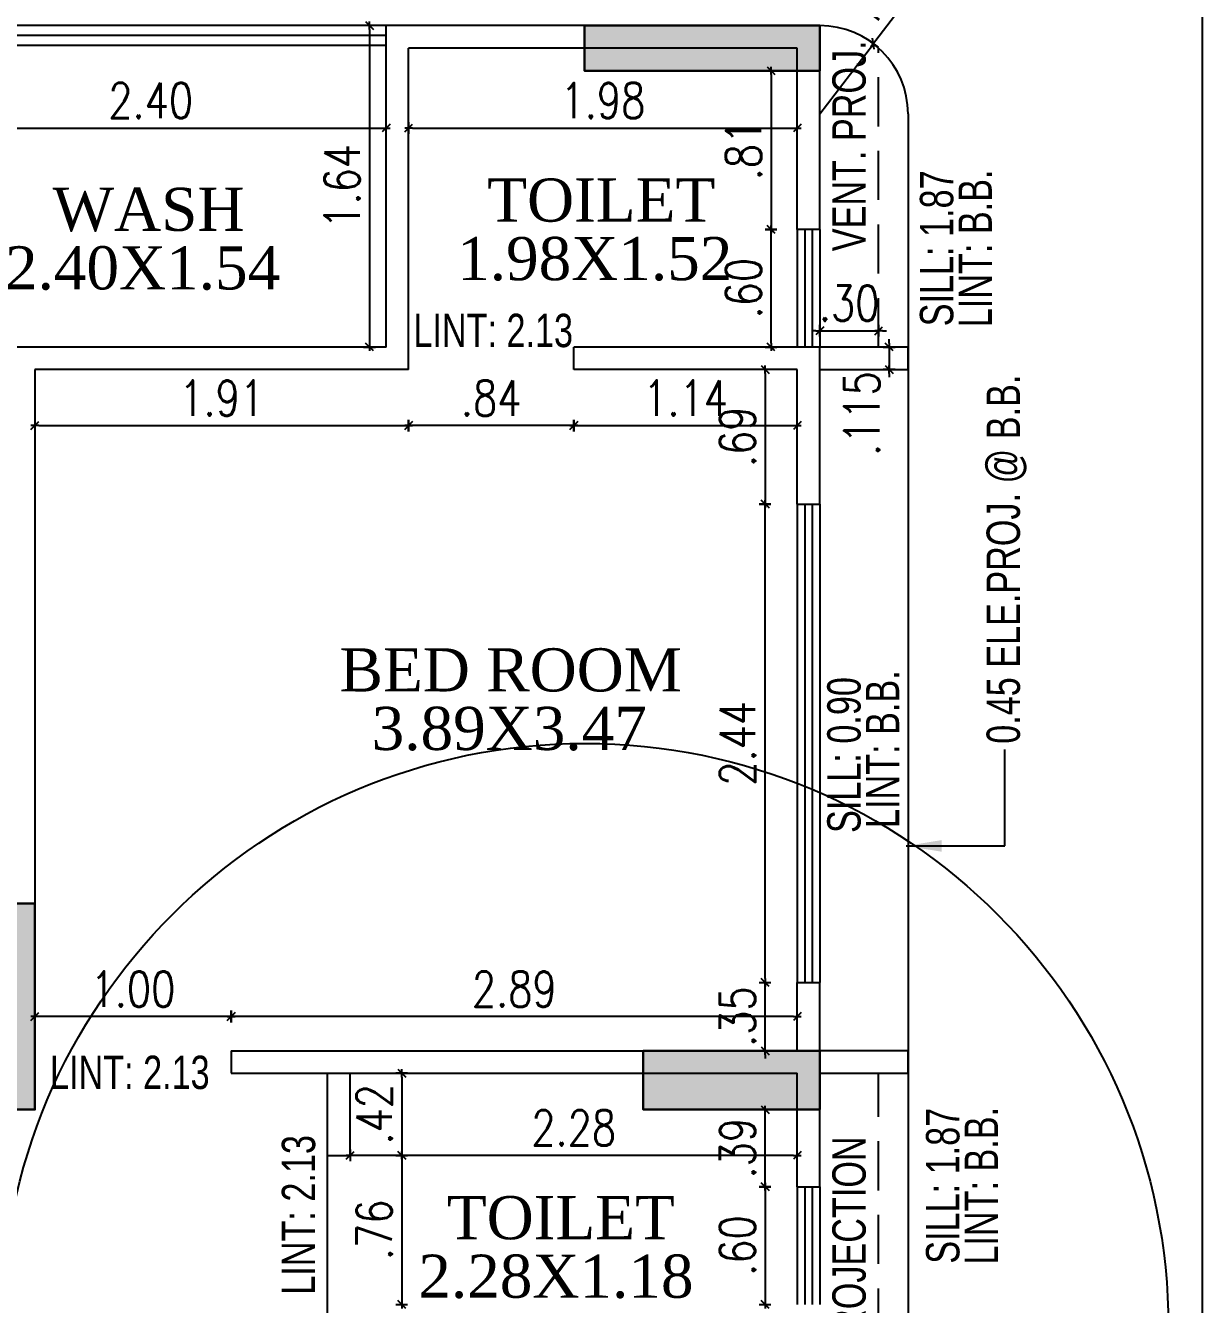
# Model space of a CAD drawing. Header units: inches. Extents: x 14235 to 14499, y 0 to 2549.
# Drawn here: x 14312.95 to 14318.95, y 2358.33 to 2364.85 of the extents above; entities that cross this region are included whole.
import ezdxf
from ezdxf.enums import TextEntityAlignment as Align

# ---------------------------------------------------------------- set-up
doc = ezdxf.new("R2010")
doc.units = ezdxf.units.IN
doc.header["$LTSCALE"] = 0.25
doc.header["$MEASUREMENT"] = 0
doc.header["$PDMODE"] = 35
doc.linetypes.add('DASHEDX2', pattern=[1.5, 1, -0.5])
for name, color, linetype in [('edges', 1, 'Continuous'), ('proj-internal', 1, 'DASHEDX2'), ('steel', 251, 'Continuous'), ('text-large', 7, 'Continuous'), ('wall', 7, 'Continuous'), ('windows', 106, 'Continuous'), ('WORK TEX', 6, 'Continuous'), ('WORKING DIM', 7, 'Continuous')]:
    doc.layers.add(name, color=color, linetype=linetype)
doc.layers.add('P-COL', color=7, linetype='Continuous', lineweight=30)
doc.layers.add('P-COLHAT', color=8, linetype='Continuous', lineweight=25)
doc.styles.add('ARIAL', font='TIMES_0.TTF')
doc.styles.add('ARL', font='swisscl_0.ttf')
doc.styles.add('romans', font='romans.shx', dxfattribs={"width": 0.8})
doc.dimstyles.new('121', dxfattribs={"dimscale": 0.1, "dimtxt": 1.8, "dimasz": 0.2, "dimexe": 0.03125, "dimexo": 0.25, "dimgap": 0.5, "dimtad": 1, "dimzin": 4, "dimdsep": 46, "dimtxsty": 'romans', "dimblk1": 'MINITICK', "dimblk2": 'MINITICK', "dimsah": 1, "dimcen": 1, "dimse1": 1, "dimse2": 1, "dimclrd": 252, "dimclre": 256, "dimclrt": 7, "dimadec": 3, "dimazin": 0, "dimtfac": 0.8, "dimtix": 1, "dimtmove": 2, "dimatfit": 3, "dimfxl": 0, "dimtolj": 1, "dimtzin": 3, "dimarcsym": 0})
doc.dimstyles.new('DFSGSG', dxfattribs={"dimtxt": 0.17, "dimasz": 0.18, "dimexe": 0.18, "dimexo": 0.0625, "dimgap": 0.09, "dimtad": 1, "dimzin": 0, "dimdsep": 46, "dimtxsty": 'ARIAL', "dimcen": 0.09, "dimse1": 1, "dimse2": 1, "dimaunit": 1, "dimadec": 0, "dimazin": 0, "dimtfac": 1, "dimtix": 1, "dimtofl": 0, "dimtmove": 0, "dimatfit": 3, "dimfxl": 0, "dimtolj": 1, "dimtzin": 0, "dimarcsym": 0})

# ---------------------------------------------------------------- blocks, each defined once
blk = doc.blocks.new('B')
at = {"layer": 'P-COLHAT', "lineweight": 30}
for points in [[(20.3369, -13.2006), (20.3369, -13.4306), (21.5369, -13.4306), (21.5369, -13.2006)], [(17.5354, -17.6765), (17.2354, -17.6765), (17.2354, -18.7265), (17.5354, -18.7265)], [(21.5369, -18.7265), (21.5369, -18.4265), (20.6369, -18.4265), (20.6369, -18.7265)]]:
    blk.add_hatch(color=256, dxfattribs=at).paths.add_polyline_path(points)
at = {"layer": 'P-COL'}
for points in [[(20.3369, -13.2006), (20.3369, -13.4306), (21.5369, -13.4306), (21.5369, -13.2006)], [(17.5354, -17.6765), (17.2354, -17.6765), (17.2354, -18.7265), (17.5354, -18.7265)], [(21.5369, -18.7265), (21.5369, -18.4265), (20.6369, -18.4265), (20.6369, -18.7265)]]:
    blk.add_lwpolyline(points, close=True, dxfattribs=at)
blk = doc.blocks.new('MINITICK')
at = {"color": 7}
for p, q in [((1, 1), (-1, -1)), ((-1, 0), (1, 0)), ((0, -1.5), (0, 1.5))]:
    blk.add_line(p, q, dxfattribs=at)
blk = doc.blocks.new('*D312')
at = {"layer": 'Defpoints', "color": 0, "transparency": 16777216}
for p in [(14312.3892, 2364.6622), (14314.7901, 2364.6622), (14314.7901, 2364.3295)]:
    blk.add_point(p, dxfattribs=at)
at = {"layer": 'WORKING DIM', "color": 252, "lineweight": -2, "transparency": 16777216}
blk.add_line((14312.4092, 2364.3295), (14314.7701, 2364.3295), dxfattribs=at)
at = {"layer": 'WORKING DIM', "color": 252, "lineweight": -2, "transparency": 16777216, "xscale": 0.02, "yscale": 0.02, "zscale": 0.02, "rotation": 180}
blk.add_blockref('MINITICK', (14312.3892, 2364.3295), dxfattribs=at)
at = {"layer": 'WORKING DIM', "color": 252, "lineweight": -2, "transparency": 16777216, "xscale": 0.02, "yscale": 0.02, "zscale": 0.02}
blk.add_blockref('MINITICK', (14314.7901, 2364.3295), dxfattribs=at)
at = {"layer": 'WORKING DIM', "color": 7, "transparency": 16777216, "insert": (14313.5896, 2364.4695), "char_height": 0.18, "attachment_point": 5, "style": 'romans'}
blk.add_mtext('\\A1;2.40', dxfattribs=at)
blk = doc.blocks.new('*D313')
at = {"layer": 'Defpoints', "color": 0, "transparency": 16777216}
for p in [(14314.4958, 2364.8518), (14314.4958, 2363.2131), (14314.7051, 2363.2131)]:
    blk.add_point(p, dxfattribs=at)
at = {"layer": 'WORKING DIM', "color": 252, "lineweight": -2, "transparency": 16777216}
blk.add_line((14314.7051, 2364.8318), (14314.7051, 2363.2331), dxfattribs=at)
at = {"layer": 'WORKING DIM', "color": 252, "lineweight": -2, "transparency": 16777216, "xscale": 0.02, "yscale": 0.02, "zscale": 0.02}
for p, rotation in [((14314.7051, 2364.8518), 90), ((14314.7051, 2363.2131), 270)]:
    blk.add_blockref('MINITICK', p, dxfattribs=dict(at, rotation=rotation))
at = {"layer": 'WORKING DIM', "color": 7, "transparency": 16777216, "insert": (14314.5651, 2364.0324), "char_height": 0.18, "attachment_point": 5, "rotation": 90, "style": 'romans'}
blk.add_mtext('\\A1;1.64', dxfattribs=at)
blk = doc.blocks.new('*D321')
at = {"layer": 'Defpoints', "color": 0, "transparency": 16777216}
for p in [(14312.9989, 2359.8004), (14312.9989, 2359.6259), (14313.9998, 2359.6259)]:
    blk.add_point(p, dxfattribs=at)
at = {"layer": 'WORKING DIM', "color": 252, "lineweight": -2, "transparency": 16777216}
blk.add_line((14313.9798, 2359.8004), (14313.0189, 2359.8004), dxfattribs=at)
at = {"layer": 'WORKING DIM', "color": 252, "lineweight": -2, "transparency": 16777216, "xscale": 0.02, "yscale": 0.02, "zscale": 0.02, "rotation": 180}
blk.add_blockref('MINITICK', (14312.9989, 2359.8004), dxfattribs=at)
at = {"layer": 'WORKING DIM', "color": 252, "lineweight": -2, "transparency": 16777216, "xscale": 0.02, "yscale": 0.02, "zscale": 0.02}
blk.add_blockref('MINITICK', (14313.9998, 2359.8004), dxfattribs=at)
at = {"layer": 'WORKING DIM', "color": 7, "transparency": 16777216, "insert": (14313.4993, 2359.9404), "char_height": 0.18, "attachment_point": 5, "style": 'romans'}
blk.add_mtext('\\A1;1.00', dxfattribs=at)
blk = doc.blocks.new('*D322')
at = {"layer": 'Defpoints', "color": 0, "transparency": 16777216}
for p in [(14313.9998, 2359.8004), (14316.8861, 2359.6871), (14313.9998, 2359.6259)]:
    blk.add_point(p, dxfattribs=at)
at = {"layer": 'WORKING DIM', "color": 252, "lineweight": -2, "transparency": 16777216}
blk.add_line((14316.8661, 2359.8004), (14314.0198, 2359.8004), dxfattribs=at)
at = {"layer": 'WORKING DIM', "color": 252, "lineweight": -2, "transparency": 16777216, "xscale": 0.02, "yscale": 0.02, "zscale": 0.02, "rotation": 180}
blk.add_blockref('MINITICK', (14313.9998, 2359.8004), dxfattribs=at)
at = {"layer": 'WORKING DIM', "color": 252, "lineweight": -2, "transparency": 16777216, "xscale": 0.02, "yscale": 0.02, "zscale": 0.02}
blk.add_blockref('MINITICK', (14316.8861, 2359.8004), dxfattribs=at)
at = {"layer": 'WORKING DIM', "color": 7, "transparency": 16777216, "insert": (14315.4429, 2359.9404), "char_height": 0.18, "attachment_point": 5, "style": 'romans'}
blk.add_mtext('\\A1;2.89', dxfattribs=at)
blk = doc.blocks.new('*D323')
at = {"layer": 'Defpoints', "color": 0, "transparency": 16777216}
for p in [(14316.7217, 2359.9738), (14316.8861, 2359.9738), (14316.8861, 2359.6259)]:
    blk.add_point(p, dxfattribs=at)
at = {"layer": 'WORKING DIM', "color": 252, "lineweight": -2, "transparency": 16777216}
for p, q in [((14316.7217, 2359.9938), (14316.7217, 2360.0138)), ((14316.7217, 2359.6259), (14316.7217, 2359.9738)), ((14316.7217, 2359.6059), (14316.7217, 2359.5859))]:
    blk.add_line(p, q, dxfattribs=at)
at = {"layer": 'WORKING DIM', "color": 252, "lineweight": -2, "transparency": 16777216, "xscale": 0.02, "yscale": 0.02, "zscale": 0.02}
for p, rotation in [((14316.7217, 2359.9738), 270), ((14316.7217, 2359.6259), 90)]:
    blk.add_blockref('MINITICK', p, dxfattribs=dict(at, rotation=rotation))
at = {"layer": 'WORKING DIM', "color": 7, "transparency": 16777216, "insert": (14316.5817, 2359.7998), "char_height": 0.18, "attachment_point": 5, "rotation": 90, "style": 'romans'}
blk.add_mtext('\\A1;.35', dxfattribs=at)
blk = doc.blocks.new('*D324')
at = {"layer": 'Defpoints', "color": 0, "transparency": 16777216}
for p in [(14316.7217, 2362.4128), (14316.8861, 2362.4128), (14316.8861, 2359.9738)]:
    blk.add_point(p, dxfattribs=at)
at = {"layer": 'WORKING DIM', "color": 252, "lineweight": -2, "transparency": 16777216}
blk.add_line((14316.7217, 2359.9938), (14316.7217, 2362.3928), dxfattribs=at)
at = {"layer": 'WORKING DIM', "color": 252, "lineweight": -2, "transparency": 16777216, "xscale": 0.02, "yscale": 0.02, "zscale": 0.02}
for p, rotation in [((14316.7217, 2362.4128), 90), ((14316.7217, 2359.9738), 270)]:
    blk.add_blockref('MINITICK', p, dxfattribs=dict(at, rotation=rotation))
at = {"layer": 'WORKING DIM', "color": 7, "transparency": 16777216, "insert": (14316.5817, 2361.1933), "char_height": 0.18, "attachment_point": 5, "rotation": 90, "style": 'romans'}
blk.add_mtext('\\A1;2.44', dxfattribs=at)
blk = doc.blocks.new('*D325')
at = {"layer": 'Defpoints', "color": 0, "transparency": 16777216}
for p in [(14316.8861, 2363.0988), (14316.7217, 2362.4128), (14316.8861, 2362.4128)]:
    blk.add_point(p, dxfattribs=at)
at = {"layer": 'WORKING DIM', "color": 252, "lineweight": -2, "transparency": 16777216}
blk.add_line((14316.7217, 2363.0788), (14316.7217, 2362.4328), dxfattribs=at)
at = {"layer": 'WORKING DIM', "color": 252, "lineweight": -2, "transparency": 16777216, "xscale": 0.02, "yscale": 0.02, "zscale": 0.02}
for p, rotation in [((14316.7217, 2363.0988), 90), ((14316.7217, 2362.4128), 270)]:
    blk.add_blockref('MINITICK', p, dxfattribs=dict(at, rotation=rotation))
at = {"layer": 'WORKING DIM', "color": 7, "transparency": 16777216, "insert": (14316.5817, 2362.7558), "char_height": 0.18, "attachment_point": 5, "rotation": 90, "style": 'romans'}
blk.add_mtext('\\A1;.69', dxfattribs=at)
blk = doc.blocks.new('*D326')
at = {"layer": 'Defpoints', "color": 0, "transparency": 16777216}
for p in [(14316.8861, 2364.6218), (14316.7522, 2363.8128), (14316.8861, 2363.8128)]:
    blk.add_point(p, dxfattribs=at)
at = {"layer": 'WORKING DIM', "color": 252, "lineweight": -2, "transparency": 16777216}
blk.add_line((14316.7522, 2364.6018), (14316.7522, 2363.8328), dxfattribs=at)
at = {"layer": 'WORKING DIM', "color": 252, "lineweight": -2, "transparency": 16777216, "xscale": 0.02, "yscale": 0.02, "zscale": 0.02}
for p, rotation in [((14316.7522, 2364.6218), 90), ((14316.7522, 2363.8128), 270)]:
    blk.add_blockref('MINITICK', p, dxfattribs=dict(at, rotation=rotation))
at = {"layer": 'WORKING DIM', "color": 7, "transparency": 16777216, "insert": (14316.6122, 2364.2173), "char_height": 0.18, "attachment_point": 5, "rotation": 90, "style": 'romans'}
blk.add_mtext('\\A1;.81', dxfattribs=at)
blk = doc.blocks.new('*D327')
at = {"layer": 'Defpoints', "color": 0, "transparency": 16777216}
for p in [(14316.7522, 2363.8128), (14316.8861, 2363.8128), (14316.8861, 2363.2131)]:
    blk.add_point(p, dxfattribs=at)
at = {"layer": 'WORKING DIM', "color": 252, "lineweight": -2, "transparency": 16777216}
blk.add_line((14316.7522, 2363.2331), (14316.7522, 2363.7928), dxfattribs=at)
at = {"layer": 'WORKING DIM', "color": 252, "lineweight": -2, "transparency": 16777216, "xscale": 0.02, "yscale": 0.02, "zscale": 0.02}
for p, rotation in [((14316.7522, 2363.8128), 90), ((14316.7522, 2363.2131), 270)]:
    blk.add_blockref('MINITICK', p, dxfattribs=dict(at, rotation=rotation))
at = {"layer": 'WORKING DIM', "color": 7, "transparency": 16777216, "insert": (14316.6122, 2363.513), "char_height": 0.18, "attachment_point": 5, "rotation": 90, "style": 'romans'}
blk.add_mtext('\\A1;.60', dxfattribs=at)
blk = doc.blocks.new('*D328')
at = {"layer": 'Defpoints', "color": 0, "transparency": 16777216}
for p in [(14314.9044, 2364.5529), (14316.8861, 2364.5529), (14316.8861, 2364.3295)]:
    blk.add_point(p, dxfattribs=at)
at = {"layer": 'WORKING DIM', "color": 252, "lineweight": -2, "transparency": 16777216}
blk.add_line((14314.9244, 2364.3295), (14316.8661, 2364.3295), dxfattribs=at)
at = {"layer": 'WORKING DIM', "color": 252, "lineweight": -2, "transparency": 16777216, "xscale": 0.02, "yscale": 0.02, "zscale": 0.02, "rotation": 180}
blk.add_blockref('MINITICK', (14314.9044, 2364.3295), dxfattribs=at)
at = {"layer": 'WORKING DIM', "color": 252, "lineweight": -2, "transparency": 16777216, "xscale": 0.02, "yscale": 0.02, "zscale": 0.02}
blk.add_blockref('MINITICK', (14316.8861, 2364.3295), dxfattribs=at)
at = {"layer": 'WORKING DIM', "color": 7, "transparency": 16777216, "insert": (14315.8953, 2364.4695), "char_height": 0.18, "attachment_point": 5, "style": 'romans'}
blk.add_mtext('\\A1;1.98', dxfattribs=at)
blk = doc.blocks.new('*D329')
at = {"layer": 'Defpoints', "color": 0, "transparency": 16777216}
for p in [(14312.9989, 2363.0988), (14314.9044, 2363.0988), (14314.9044, 2362.8129)]:
    blk.add_point(p, dxfattribs=at)
at = {"layer": 'WORKING DIM', "color": 252, "lineweight": -2, "transparency": 16777216}
blk.add_line((14313.0189, 2362.8129), (14314.8844, 2362.8129), dxfattribs=at)
at = {"layer": 'WORKING DIM', "color": 252, "lineweight": -2, "transparency": 16777216, "xscale": 0.02, "yscale": 0.02, "zscale": 0.02, "rotation": 180}
blk.add_blockref('MINITICK', (14312.9989, 2362.8129), dxfattribs=at)
at = {"layer": 'WORKING DIM', "color": 252, "lineweight": -2, "transparency": 16777216, "xscale": 0.02, "yscale": 0.02, "zscale": 0.02}
blk.add_blockref('MINITICK', (14314.9044, 2362.8129), dxfattribs=at)
at = {"layer": 'WORKING DIM', "color": 7, "transparency": 16777216, "insert": (14313.9517, 2362.9529), "char_height": 0.18, "attachment_point": 5, "style": 'romans'}
blk.add_mtext('\\A1;1.91', dxfattribs=at)
blk = doc.blocks.new('*D330')
at = {"layer": 'Defpoints', "color": 0, "transparency": 16777216}
for p in [(14314.9044, 2363.0988), (14315.7466, 2363.0988), (14314.9044, 2362.8129)]:
    blk.add_point(p, dxfattribs=at)
at = {"layer": 'WORKING DIM', "color": 252, "lineweight": -2, "transparency": 16777216}
blk.add_line((14315.7266, 2362.8129), (14314.9244, 2362.8129), dxfattribs=at)
at = {"layer": 'WORKING DIM', "color": 252, "lineweight": -2, "transparency": 16777216, "xscale": 0.02, "yscale": 0.02, "zscale": 0.02, "rotation": 180}
blk.add_blockref('MINITICK', (14314.9044, 2362.8129), dxfattribs=at)
at = {"layer": 'WORKING DIM', "color": 252, "lineweight": -2, "transparency": 16777216, "xscale": 0.02, "yscale": 0.02, "zscale": 0.02}
blk.add_blockref('MINITICK', (14315.7466, 2362.8129), dxfattribs=at)
at = {"layer": 'WORKING DIM', "color": 7, "transparency": 16777216, "insert": (14315.3255, 2362.9529), "char_height": 0.18, "attachment_point": 5, "style": 'romans'}
blk.add_mtext('\\A1;.84', dxfattribs=at)
blk = doc.blocks.new('*D331')
at = {"layer": 'Defpoints', "color": 0, "transparency": 16777216}
for p in [(14315.7466, 2363.0988), (14316.8861, 2363.0988), (14316.8861, 2362.8129)]:
    blk.add_point(p, dxfattribs=at)
at = {"layer": 'WORKING DIM', "color": 252, "lineweight": -2, "transparency": 16777216}
blk.add_line((14315.7666, 2362.8129), (14316.8661, 2362.8129), dxfattribs=at)
at = {"layer": 'WORKING DIM', "color": 252, "lineweight": -2, "transparency": 16777216, "xscale": 0.02, "yscale": 0.02, "zscale": 0.02, "rotation": 180}
blk.add_blockref('MINITICK', (14315.7466, 2362.8129), dxfattribs=at)
at = {"layer": 'WORKING DIM', "color": 252, "lineweight": -2, "transparency": 16777216, "xscale": 0.02, "yscale": 0.02, "zscale": 0.02}
blk.add_blockref('MINITICK', (14316.8861, 2362.8129), dxfattribs=at)
at = {"layer": 'WORKING DIM', "color": 7, "transparency": 16777216, "insert": (14316.3164, 2362.9529), "char_height": 0.18, "attachment_point": 5, "style": 'romans'}
blk.add_mtext('\\A1;1.14', dxfattribs=at)
blk = doc.blocks.new('*D338')
at = {"layer": 'Defpoints', "color": 0, "transparency": 16777216}
for p in [(14317.2738, 2364.7593), (14317.0004, 2364.4018)]:
    blk.add_point(p, dxfattribs=at)
at = {"layer": 'WORKING DIM', "color": 252, "lineweight": -2, "transparency": 16777216}
for p, q in [((14317.6254, 2365.2191), (14317.286, 2364.7751)), ((14317.0004, 2364.4018), (14317.2738, 2364.7593))]:
    blk.add_line(p, q, dxfattribs=at)
at = {"layer": 'WORKING DIM', "color": 252, "lineweight": -2, "transparency": 16777216, "xscale": 0.02, "yscale": 0.02, "zscale": 0.02, "rotation": 232.5931221808093}
blk.add_blockref('MINITICK', (14317.2738, 2364.7593), dxfattribs=at)
at = {"layer": 'WORKING DIM', "color": 7, "transparency": 16777216, "insert": (14317.3506, 2365.0901), "char_height": 0.18, "attachment_point": 5, "rotation": 52.59312, "style": 'romans'}
blk.add_mtext('\\A1;R.45', dxfattribs=at)
blk = doc.blocks.new('*D353')
at = {"layer": 'Defpoints', "color": 0, "transparency": 16777216}
for p in [(14316.8861, 2358.9329), (14316.7217, 2358.3329), (14316.8861, 2358.3329)]:
    blk.add_point(p, dxfattribs=at)
at = {"layer": 'WORKING DIM', "color": 252, "lineweight": -2, "transparency": 16777216}
blk.add_line((14316.7217, 2358.9129), (14316.7217, 2358.3529), dxfattribs=at)
at = {"layer": 'WORKING DIM', "color": 252, "lineweight": -2, "transparency": 16777216, "xscale": 0.02, "yscale": 0.02, "zscale": 0.02}
for p, rotation in [((14316.7217, 2358.9329), 90), ((14316.7217, 2358.3329), 270)]:
    blk.add_blockref('MINITICK', p, dxfattribs=dict(at, rotation=rotation))
at = {"layer": 'WORKING DIM', "color": 7, "transparency": 16777216, "insert": (14316.5817, 2358.6329), "char_height": 0.18, "attachment_point": 5, "rotation": 90, "style": 'romans'}
blk.add_mtext('\\A1;.60', dxfattribs=at)
blk = doc.blocks.new('*D143')
at = {"layer": 'Defpoints', "color": 0, "transparency": 16777216}
for p in [(14316.7217, 2359.3259), (14316.8861, 2359.3259), (14316.8861, 2358.9329)]:
    blk.add_point(p, dxfattribs=at)
at = {"layer": 'WORKING DIM', "color": 252, "lineweight": -2, "transparency": 16777216}
blk.add_line((14316.7217, 2358.9529), (14316.7217, 2359.3059), dxfattribs=at)
at = {"layer": 'WORKING DIM', "color": 252, "lineweight": -2, "transparency": 16777216, "xscale": 0.02, "yscale": 0.02, "zscale": 0.02}
for p, rotation in [((14316.7217, 2359.3259), 90), ((14316.7217, 2358.9329), 270)]:
    blk.add_blockref('MINITICK', p, dxfattribs=dict(at, rotation=rotation))
at = {"layer": 'WORKING DIM', "color": 7, "transparency": 16777216, "insert": (14316.5817, 2359.1294), "char_height": 0.18, "attachment_point": 5, "rotation": 90, "style": 'romans'}
blk.add_mtext('\\A1;.39', dxfattribs=at)
blk = doc.blocks.new('*D144')
at = {"layer": 'Defpoints', "color": 0, "transparency": 16777216}
for p in [(14314.6061, 2359.5116), (14314.6061, 2359.0929), (14314.8696, 2359.0929)]:
    blk.add_point(p, dxfattribs=at)
at = {"layer": 'WORKING DIM', "color": 252, "lineweight": -2, "transparency": 16777216}
blk.add_line((14314.8696, 2359.4916), (14314.8696, 2359.1129), dxfattribs=at)
at = {"layer": 'WORKING DIM', "color": 252, "lineweight": -2, "transparency": 16777216, "xscale": 0.02, "yscale": 0.02, "zscale": 0.02}
for p, rotation in [((14314.8696, 2359.5116), 90), ((14314.8696, 2359.0929), 270)]:
    blk.add_blockref('MINITICK', p, dxfattribs=dict(at, rotation=rotation))
at = {"layer": 'WORKING DIM', "color": 7, "transparency": 16777216, "insert": (14314.7296, 2359.3022), "char_height": 0.18, "attachment_point": 5, "rotation": 90, "style": 'romans'}
blk.add_mtext('\\A1;.42', dxfattribs=at)
blk = doc.blocks.new('*D145')
at = {"layer": 'Defpoints', "color": 0, "transparency": 16777216}
for p in [(14314.5486, 2359.0929), (14314.5486, 2358.3329), (14314.8696, 2358.3329)]:
    blk.add_point(p, dxfattribs=at)
at = {"layer": 'WORKING DIM', "color": 252, "lineweight": -2, "transparency": 16777216}
blk.add_line((14314.8696, 2359.0729), (14314.8696, 2358.3529), dxfattribs=at)
at = {"layer": 'WORKING DIM', "color": 252, "lineweight": -2, "transparency": 16777216, "xscale": 0.02, "yscale": 0.02, "zscale": 0.02}
for p, rotation in [((14314.8696, 2359.0929), 90), ((14314.8696, 2358.3329), 270)]:
    blk.add_blockref('MINITICK', p, dxfattribs=dict(at, rotation=rotation))
at = {"layer": 'WORKING DIM', "color": 7, "transparency": 16777216, "insert": (14314.7296, 2358.7129), "char_height": 0.18, "attachment_point": 5, "rotation": 90, "style": 'romans'}
blk.add_mtext('\\A1;.76', dxfattribs=at)
blk = doc.blocks.new('*D361')
at = {"layer": 'Defpoints', "color": 0, "transparency": 16777216}
for p in [(14316.8861, 2359.2222), (14314.6061, 2359.0929), (14314.6061, 2359.0929)]:
    blk.add_point(p, dxfattribs=at)
at = {"layer": 'WORKING DIM', "color": 252, "lineweight": -2, "transparency": 16777216}
blk.add_line((14316.8661, 2359.0929), (14314.6261, 2359.0929), dxfattribs=at)
at = {"layer": 'WORKING DIM', "color": 252, "lineweight": -2, "transparency": 16777216, "xscale": 0.02, "yscale": 0.02, "zscale": 0.02, "rotation": 180}
blk.add_blockref('MINITICK', (14314.6061, 2359.0929), dxfattribs=at)
at = {"layer": 'WORKING DIM', "color": 252, "lineweight": -2, "transparency": 16777216, "xscale": 0.02, "yscale": 0.02, "zscale": 0.02}
blk.add_blockref('MINITICK', (14316.8861, 2359.0929), dxfattribs=at)
at = {"layer": 'WORKING DIM', "color": 7, "transparency": 16777216, "insert": (14315.7461, 2359.2329), "char_height": 0.18, "attachment_point": 5, "style": 'romans'}
blk.add_mtext('\\A1;2.28', dxfattribs=at)
blk = doc.blocks.new('*D369')
at = {"layer": 'Defpoints', "color": 0, "transparency": 16777216}
for p in [(14317.3004, 2363.5018), (14317.0004, 2363.4204), (14317.3004, 2363.2961)]:
    blk.add_point(p, dxfattribs=at)
at = {"layer": 'WORKING DIM', "color": 252, "lineweight": -2, "transparency": 16777216}
for p, q in [((14316.9804, 2363.2961), (14316.9604, 2363.2961)), ((14317.0004, 2363.2961), (14317.3004, 2363.2961)), ((14317.3204, 2363.2961), (14317.3404, 2363.2961))]:
    blk.add_line(p, q, dxfattribs=at)
at = {"layer": 'WORKING DIM', "color": 252, "lineweight": -2, "transparency": 16777216, "xscale": 0.02, "yscale": 0.02, "zscale": 0.02}
blk.add_blockref('MINITICK', (14317.0004, 2363.2961), dxfattribs=at)
at = {"layer": 'WORKING DIM', "color": 252, "lineweight": -2, "transparency": 16777216, "xscale": 0.02, "yscale": 0.02, "zscale": 0.02, "rotation": 180}
blk.add_blockref('MINITICK', (14317.3004, 2363.2961), dxfattribs=at)
at = {"layer": 'WORKING DIM', "color": 7, "transparency": 16777216, "insert": (14317.1504, 2363.4361), "char_height": 0.18, "attachment_point": 5, "style": 'romans'}
blk.add_mtext('\\A1;.30', dxfattribs=at)
blk = doc.blocks.new('*D381')
at = {"layer": 'Defpoints', "color": 0, "transparency": 16777216}
for p in [(14317.378, 2363.2131), (14317.3544, 2363.0988), (14317.378, 2363.0988)]:
    blk.add_point(p, dxfattribs=at)
at = {"layer": 'WORKING DIM', "color": 252, "lineweight": -2, "transparency": 16777216}
for p, q in [((14317.3544, 2363.2331), (14317.3544, 2363.2531)), ((14317.3544, 2363.2131), (14317.3544, 2363.0988)), ((14317.3544, 2363.0788), (14317.3544, 2363.0588))]:
    blk.add_line(p, q, dxfattribs=at)
at = {"layer": 'WORKING DIM', "color": 252, "lineweight": -2, "transparency": 16777216, "xscale": 0.02, "yscale": 0.02, "zscale": 0.02}
for p, rotation in [((14317.3544, 2363.2131), 270), ((14317.3544, 2363.0988), 90)]:
    blk.add_blockref('MINITICK', p, dxfattribs=dict(at, rotation=rotation))
at = {"layer": 'WORKING DIM', "color": 7, "transparency": 16777216, "insert": (14317.2144, 2362.8738), "char_height": 0.18, "attachment_point": 5, "rotation": 90, "style": 'romans'}
blk.add_mtext('\\A1;.115', dxfattribs=at)

msp = doc.modelspace()

# ---------------------------------------------------------------- linework, layer by layer
at = {"layer": 'edges', "ltscale": 0.4}
msp.add_line((14317.4504, 2364.4018), (14317.4504, 2353.457), dxfattribs=at)
for points in [[(14317.0004, 2363.0988), (14317.4504, 2363.0988), (14317.4504, 2363.2131), (14317.0004, 2363.2131)], [(14317.0004, 2359.5116), (14317.4504, 2359.5116), (14317.4504, 2359.6259), (14317.0004, 2359.6259)]]:
    msp.add_lwpolyline(points, dxfattribs=at)
msp.add_arc((14317.0004, 2364.4018), 0.45, 0, 90, dxfattribs=at)
at = {"layer": 'proj-internal'}
for p, q in [((14317.3004, 2363.2131), (14317.3004, 2364.7375)), ((14317.3004, 2357.0393), (14317.3004, 2359.5116))]:
    msp.add_line(p, q, dxfattribs=at)
at = {"layer": 'steel'}
for p, q in [((14314.7901, 2364.8518), (14312.3892, 2364.8518)), ((14314.7901, 2364.801), (14312.3892, 2364.801)), ((14314.7901, 2364.7502), (14312.3892, 2364.7502))]:
    msp.add_line(p, q, dxfattribs=at)
at = {"layer": 'wall'}
for p, q in [((14314.7901, 2363.2131), (14314.7901, 2364.8518)), ((14317.0004, 2364.8518), (14314.7901, 2364.8518)), ((14317.0004, 2363.8128), (14317.0004, 2364.8518)), ((14314.9044, 2363.0988), (14314.9044, 2364.7375)), ((14316.8861, 2364.7375), (14314.9044, 2364.7375)), ((14316.8861, 2363.8128), (14316.8861, 2364.7375)), ((14317.0004, 2363.8128), (14316.8861, 2363.8128)), ((14314.7901, 2363.2131), (14312.2748, 2363.2131)), ((14317.0004, 2363.2131), (14315.7466, 2363.2131)), ((14315.7466, 2363.0988), (14315.7466, 2363.2131)), ((14317.0004, 2362.4128), (14317.0004, 2363.2131)), ((14314.9044, 2363.0988), (14312.9989, 2363.0988)), ((14312.9989, 2363.0988), (14312.9989, 2359.3259)), ((14316.8861, 2363.0988), (14315.7466, 2363.0988)), ((14316.8861, 2362.4128), (14316.8861, 2363.0988)), ((14316.8861, 2362.4128), (14317.0004, 2362.4128)), ((14316.8861, 2359.6259), (14316.8861, 2359.9738)), ((14316.8861, 2359.9738), (14317.0004, 2359.9738)), ((14317.0004, 2358.9329), (14317.0004, 2359.9738)), ((14313.9998, 2359.6259), (14316.8861, 2359.6259)), ((14313.9998, 2359.6259), (14313.9998, 2359.5116)), ((14313.9998, 2359.5116), (14316.8861, 2359.5116)), ((14314.4911, 2357.0393), (14314.4911, 2359.5116)), ((14314.6061, 2359.0929), (14314.6061, 2359.5116)), ((14316.8861, 2358.9329), (14316.8861, 2359.5116)), ((14312.8846, 2359.3259), (14312.9989, 2359.3259)), ((14314.4911, 2359.0929), (14314.6061, 2359.0929)), ((14316.8861, 2358.9329), (14316.8861, 2358.9329)), ((14316.8861, 2358.9329), (14317.0004, 2358.9329))]:
    msp.add_line(p, q, dxfattribs=at)
msp.add_lwpolyline([(14318.9513, 2383.0183), (14292.828, 2383.0183), (14292.828, 2346.0763), (14318.9513, 2346.0763)], close=True, dxfattribs=at)
at = {"layer": 'wall', "color": 2}
msp.add_circle((14315.8033, 2358.2179), 2.9746, dxfattribs=at)
at = {"layer": 'windows'}
for p, q in [((14316.8861, 2363.8128), (14316.8861, 2363.2131)), ((14316.9242, 2363.8128), (14316.9242, 2363.2131)), ((14316.9623, 2363.8128), (14316.9623, 2363.2131)), ((14317.0004, 2363.8128), (14317.0004, 2363.2131)), ((14316.8861, 2362.4128), (14316.8861, 2359.9738)), ((14316.9242, 2362.4128), (14316.9242, 2359.9738)), ((14316.9623, 2362.4128), (14316.9623, 2359.9738)), ((14317.0004, 2362.4128), (14317.0004, 2359.9738)), ((14316.8861, 2358.9329), (14316.8861, 2358.3329)), ((14316.9242, 2358.9329), (14316.9242, 2358.3329)), ((14316.9623, 2358.9329), (14316.9623, 2358.3329)), ((14317.0004, 2358.9329), (14317.0004, 2358.3329))]:
    msp.add_line(p, q, dxfattribs=at)

# ---------------------------------------------------------------- block references
at = {"layer": 'P-COL'}
msp.add_blockref('B', (14295.4636, 2378.0524), dxfattribs=at)

# ---------------------------------------------------------------- texts
at = {"layer": 'text-large', "style": 'ARIAL'}
for s, p in [('TOILET', (14315.8865, 2363.9626)), ('WASH', (14313.5784, 2363.9154)), ('1.98X1.52', (14315.8535, 2363.6641)), ('2.40X1.54', (14313.5483, 2363.6169)), ('BED ROOM', (14315.4246, 2361.5677)), ('3.89X3.47', (14315.4176, 2361.2692)), ('TOILET', (14315.6807, 2358.7754)), ('2.28X1.18', (14315.6555, 2358.4769))]:
    msp.add_text(s, height=0.22, dxfattribs=at).set_placement(p, align=Align.MIDDLE_CENTER)
at = {"layer": 'WORK TEX', "color": 3, "style": 'ARL'}
for s, p in [('VENT. PROJ.', (14317.1496, 2364.2389)), ('VENT. PROJECTION ', (14317.1496, 2358.3714))]:
    msp.add_text(s, height=0.17, rotation=90, dxfattribs=at).set_placement(p, align=Align.MIDDLE_CENTER)
at = {"layer": 'WORK TEX', "style": 'ARL'}
for s, p in [('SILL: 1.87', (14317.5961, 2363.7162)), ('LINT: B.B.', (14317.7928, 2363.7162)), ('0.45 ELE.PROJ. @ B.B.', (14317.936, 2362.1315)), ('LINT: B.B.', (14317.3204, 2361.1634)), ('SILL: 0.90', (14317.1237, 2361.1334)), ('SILL: 1.87', (14317.6273, 2358.9379)), ('LINT: B.B.', (14317.8241, 2358.9379)), ('LINT: 2.13', (14314.343, 2358.7894))]:
    msp.add_text(s, height=0.17, rotation=90, dxfattribs=at).set_placement(p, align=Align.MIDDLE_CENTER)
for p in [(14315.3357, 2363.2978), (14313.4832, 2359.5159)]:
    msp.add_text('LINT: 2.13', height=0.17, dxfattribs=at).set_placement(p, align=Align.MIDDLE_CENTER)

# ---------------------------------------------------------------- dimensions: what is measured, and where the dimension line sits
at = {"layer": 'WORKING DIM'}
dim = msp.add_radius_dim(center=(14317.0004, 2364.4018), mpoint=(14317.2738, 2364.7593), dimstyle='121', override={"dimfxl": 0.18, "dimfxlon": 1}, dxfattribs=at)
dim.commit()
dim.dimension.update_dxf_attribs({"geometry": '*D338', "text_midpoint": (14317.3506, 2365.0901)})
for base, p1, p2, angle, picture, middle in [((14314.7051, 2363.2131), (14314.4958, 2364.8518), (14314.4958, 2363.2131), 90, '*D313', (14314.5651, 2364.0324)), ((14316.7522, 2363.8128), (14316.8861, 2364.6218), (14316.8861, 2363.8128), 90, '*D326', (14316.6122, 2364.2173)), ((14316.7522, 2363.8128), (14316.8861, 2363.2131), (14316.8861, 2363.8128), 90, '*D327', (14316.6122, 2363.513)), ((14317.3004, 2363.2961), (14317.0004, 2363.4204), (14317.3004, 2363.5018), 180, '*D369', (14317.1504, 2363.4361)), ((14316.7217, 2362.4128), (14316.8861, 2363.0988), (14316.8861, 2362.4128), 90, '*D325', (14316.5817, 2362.7558)), ((14316.7217, 2362.4128), (14316.8861, 2359.9738), (14316.8861, 2362.4128), 90, '*D324', (14316.5817, 2361.1933)), ((14316.7217, 2359.9738), (14316.8861, 2359.6259), (14316.8861, 2359.9738), 90, '*D323', (14316.5817, 2359.7998)), ((14314.8696, 2359.0929), (14314.6061, 2359.5116), (14314.6061, 2359.0929), 90, '*D144', (14314.7296, 2359.3022)), ((14316.7217, 2359.3259), (14316.8861, 2358.9329), (14316.8861, 2359.3259), 90, '*D143', (14316.5817, 2359.1294)), ((14314.8696, 2358.3329), (14314.5486, 2359.0929), (14314.5486, 2358.3329), 90, '*D145', (14314.7296, 2358.7129)), ((14316.7217, 2358.3329), (14316.8861, 2358.9329), (14316.8861, 2358.3329), 90, '*D353', (14316.5817, 2358.6329))]:
    dim = msp.add_linear_dim(base=base, p1=p1, p2=p2, angle=angle, dimstyle='121', override={"dimfxl": 0.18, "dimfxlon": 1}, dxfattribs=at)
    dim.commit()
    dim.dimension.update_dxf_attribs({"geometry": picture, "text_midpoint": middle})
for base, p1, p2, picture, middle in [((14314.7901, 2364.3295), (14312.3892, 2364.6622), (14314.7901, 2364.6622), '*D312', (14313.5896, 2364.4695)), ((14316.8861, 2364.3295), (14314.9044, 2364.5529), (14316.8861, 2364.5529), '*D328', (14315.8953, 2364.4695)), ((14314.9044, 2362.8129), (14312.9989, 2363.0988), (14314.9044, 2363.0988), '*D329', (14313.9517, 2362.9529)), ((14314.9044, 2362.8129), (14315.7466, 2363.0988), (14314.9044, 2363.0988), '*D330', (14315.3255, 2362.9529)), ((14316.8861, 2362.8129), (14315.7466, 2363.0988), (14316.8861, 2363.0988), '*D331', (14316.3164, 2362.9529)), ((14312.9989, 2359.8004), (14313.9998, 2359.6259), (14312.9989, 2359.6259), '*D321', (14313.4993, 2359.9404)), ((14313.9998, 2359.8004), (14316.8861, 2359.6871), (14313.9998, 2359.6259), '*D322', (14315.4429, 2359.9404)), ((14314.6061, 2359.0929), (14316.8861, 2359.2222), (14314.6061, 2359.0929), '*D361', (14315.7461, 2359.2329))]:
    dim = msp.add_linear_dim(base=base, p1=p1, p2=p2, dimstyle='121', override={"dimfxl": 0.18, "dimfxlon": 1}, dxfattribs=at)
    dim.commit()
    dim.dimension.update_dxf_attribs({"geometry": picture, "text_midpoint": middle})
dim = msp.add_linear_dim(base=(14317.3544, 2363.0988), p1=(14317.378, 2363.2131), p2=(14317.378, 2363.0988), angle=270, text='.115', dimstyle='121', override={"dimfxl": 0.18, "dimfxlon": 1}, dxfattribs=at)
dim.commit()
dim.dimension.update_dxf_attribs({"geometry": '*D381', "text_midpoint": (14317.2144, 2362.8738), "dimtype": 160})

# ---------------------------------------------------------------- leaders
at = {"layer": 'wall'}
msp.add_leader([(14317.4417, 2360.6702), (14317.9439, 2360.6702), (14317.9439, 2361.1611)], dimstyle='DFSGSG', override={"dimgap": 0.09, "dimtad": 0, "dimarcsym": 1}, dxfattribs=at)

doc.saveas('drawing.dxf')
